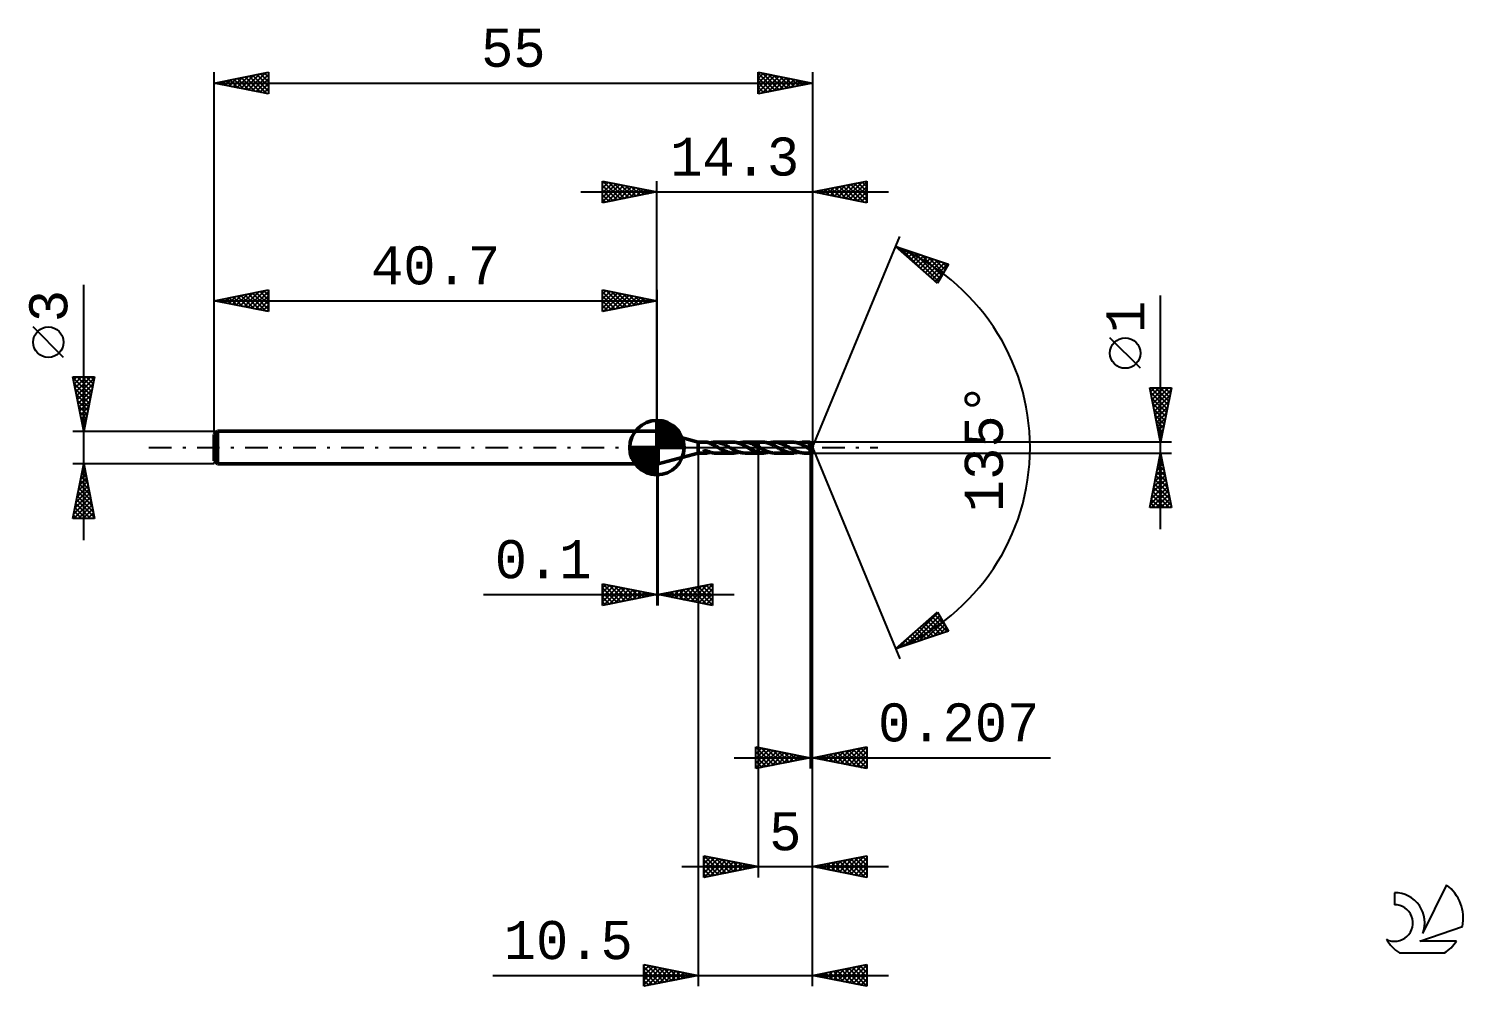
# Model space of a CAD drawing. Header units: millimetres. Extents: x -58 to 74, y -50 to 38.
import ezdxf
from ezdxf.enums import TextEntityAlignment as Align

# ---------------------------------------------------------------- set-up
doc = ezdxf.new("R2010")
doc.units = ezdxf.units.MM
doc.header["$LTSCALE"] = 5.2
doc.linetypes.add('LONGDASH_DASH', pattern=[0.85, 0.4, -0.2, 0.05, -0.2])
for name, color, linetype in [('1', 4, 'CONTINUOUS'), ('2', 7, 'CONTINUOUS'), ('4', 2, 'LONGDASH_DASH'), ('CUT', 1, 'CONTINUOUS'), ('NOCUT', 7, 'CONTINUOUS'), ('SK1', 4, 'CONTINUOUS'), ('SK2', 7, 'CONTINUOUS'), ('SK4', 2, 'LONGDASH_DASH'), ('SK6', 5, 'CONTINUOUS')]:
    doc.layers.add(name, color=color, linetype=linetype)
doc.styles.get("Standard").update_dxf_attribs({"font": 'Monospac821 BT'})

msp = doc.modelspace()

# ---------------------------------------------------------------- linework, layer by layer
at = {"layer": '1', "color": 4, "linetype": 'CONTINUOUS', "lineweight": 50}
for p, q in [((0, 1.5), (0.1, 1.5)), ((0, -1.5), (0, 1.5)), ((3.8, 0.5), (0.1, 1.5)), ((0.1, -1.5), (0.1, 1.5)), ((3.8, 0.5), (4.53, 0.5)), ((3.8, -0.5), (3.8, 0.5)), ((4.56, 0.5), (4.54, 0.5)), ((4.58, 0.5), (4.56, 0.5)), ((4.6, 0.5), (4.58, 0.5)), ((4.62, 0.49), (4.6, 0.5)), ((4.64, 0.49), (4.62, 0.49)), ((4.66, 0.49), (4.64, 0.49)), ((4.68, 0.48), (4.66, 0.49)), ((4.7, 0.48), (4.68, 0.48)), ((4.72, 0.47), (4.7, 0.48)), ((4.74, 0.46), (4.72, 0.47)), ((4.75, 0.46), (4.74, 0.46)), ((4.77, 0.45), (4.75, 0.46)), ((4.79, 0.44), (4.77, 0.45)), ((4.81, 0.43), (4.79, 0.44)), ((4.83, 0.42), (4.81, 0.43)), ((4.83, 0.42), (4.92, 0.44)), ((4.83, 0.41), (4.83, 0.42)), ((4.83, 0.41), (4.83, 0.42)), ((4.9, 0.38), (4.83, 0.41)), ((4.83, 0.41), (4.83, 0.41)), ((4.83, 0.41), (4.83, 0.41)), ((4.83, 0.41), (4.83, 0.41)), ((4.83, 0.41), (4.83, 0.41)), ((4.83, 0.41), (4.83, 0.41)), ((4.98, 0.35), (4.9, 0.38)), ((4.92, 0.44), (5, 0.46)), ((5.05, 0.32), (4.98, 0.35)), ((5, 0.46), (5.09, 0.48)), ((5.13, 0.28), (5.05, 0.32)), ((5.09, 0.48), (5.17, 0.49)), ((5.2, 0.25), (5.13, 0.28)), ((5.17, 0.49), (5.26, 0.5)), ((5.28, 0.21), (5.2, 0.25)), ((5.26, 0.5), (5.34, 0.5)), ((5.36, 0.17), (5.28, 0.21)), ((5.44, 0.5), (5.34, 0.5)), ((5.34, 0.5), (7.02, 0.5)), ((5.43, 0.13), (5.36, 0.17)), ((5.51, 0.09), (5.43, 0.13)), ((5.55, 0.49), (5.44, 0.5)), ((5.58, 0.04), (5.51, 0.09)), ((5.65, 0.47), (5.55, 0.49)), ((5.66, 0), (5.58, 0.04)), ((5.75, 0.45), (5.65, 0.47)), ((5.66, 0), (5.66, 0)), ((5.85, 0.42), (5.75, 0.45)), ((5.95, 0.38), (5.85, 0.42)), ((6.05, 0.34), (5.95, 0.38)), ((6.16, 0.3), (6.05, 0.34)), ((6.26, 0.25), (6.16, 0.3)), ((6.36, 0.2), (6.26, 0.25)), ((6.46, 0.14), (6.36, 0.2)), ((6.56, 0.08), (6.46, 0.14)), ((6.66, 0.03), (6.56, 0.08)), ((6.67, 0.02), (6.66, 0.03)), ((6.68, 0.02), (6.67, 0.02)), ((6.68, 0.01), (6.68, 0.02)), ((6.69, 0.01), (6.68, 0.01)), ((6.7, 0), (6.69, 0.01)), ((6.71, 0), (6.7, 0)), ((6.86, -0.09), (6.71, 0)), ((6.71, 0), (6.71, 0)), ((7.11, 0.5), (7.02, 0.5)), ((7.19, 0.49), (7.11, 0.5)), ((7.28, 0.48), (7.19, 0.49)), ((7.36, 0.46), (7.28, 0.48)), ((7.45, 0.44), (7.36, 0.46)), ((7.54, 0.42), (7.45, 0.44)), ((7.62, 0.39), (7.54, 0.42)), ((7.55, 0.41), (7.63, 0.44)), ((7.71, 0.35), (7.62, 0.39)), ((7.63, 0.44), (7.72, 0.46)), ((7.79, 0.32), (7.71, 0.35)), ((7.72, 0.46), (7.8, 0.48)), ((7.88, 0.28), (7.79, 0.32)), ((7.8, 0.48), (7.89, 0.49)), ((7.96, 0.24), (7.88, 0.28)), ((7.89, 0.49), (7.97, 0.5)), ((8.05, 0.19), (7.96, 0.24)), ((7.97, 0.5), (8.06, 0.5)), ((8.13, 0.15), (8.05, 0.19)), ((8.21, 0.49), (8.06, 0.5)), ((8.07, 0.5), (9.3, 0.5)), ((8.22, 0.1), (8.13, 0.15)), ((8.37, 0.47), (8.21, 0.49)), ((8.3, 0.05), (8.22, 0.1)), ((8.39, 0), (8.3, 0.05)), ((8.52, 0.44), (8.37, 0.47)), ((8.4, 0), (8.39, 0)), ((8.68, 0.38), (8.52, 0.44)), ((8.83, 0.32), (8.68, 0.38)), ((8.99, 0.25), (8.83, 0.32)), ((9.14, 0.17), (8.99, 0.25)), ((9.3, 0.08), (9.14, 0.17)), ((9.3, 0.5), (9.76, 0.5)), ((9.3, -0.5), (9.3, 0.5)), ((9.32, 0.07), (9.3, 0.08)), ((9.33, 0.06), (9.32, 0.07)), ((9.35, 0.06), (9.33, 0.06)), ((9.36, 0.05), (9.35, 0.06)), ((9.38, 0.04), (9.36, 0.05)), ((9.39, 0.03), (9.38, 0.04)), ((9.47, -0.02), (9.39, 0.03)), ((9.84, 0.5), (9.76, 0.5)), ((9.92, 0.49), (9.84, 0.5)), ((10, 0.48), (9.92, 0.49)), ((10.09, 0.46), (10, 0.48)), ((10.17, 0.44), (10.09, 0.46)), ((10.25, 0.42), (10.17, 0.44)), ((10.34, 0.39), (10.25, 0.42)), ((10.28, 0.41), (10.37, 0.44)), ((10.42, 0.36), (10.34, 0.39)), ((10.37, 0.44), (10.46, 0.46)), ((10.5, 0.33), (10.42, 0.36)), ((10.46, 0.46), (10.54, 0.48)), ((10.59, 0.29), (10.5, 0.33)), ((10.54, 0.48), (10.63, 0.49)), ((10.67, 0.25), (10.59, 0.29)), ((10.63, 0.49), (10.72, 0.5)), ((10.75, 0.21), (10.67, 0.25)), ((10.72, 0.5), (10.81, 0.5)), ((10.84, 0.16), (10.75, 0.21)), ((10.89, 0.5), (10.81, 0.5)), ((10.81, 0.5), (12.49, 0.5)), ((10.92, 0.11), (10.84, 0.16)), ((10.97, 0.49), (10.89, 0.5)), ((11, 0.07), (10.92, 0.11)), ((11.06, 0.48), (10.97, 0.49)), ((11.09, 0.02), (11, 0.07)), ((11.14, 0.46), (11.06, 0.48)), ((11.17, -0.03), (11.09, 0.02)), ((11.22, 0.45), (11.14, 0.46)), ((11.3, 0.42), (11.22, 0.45)), ((11.38, 0.39), (11.3, 0.42)), ((11.47, 0.36), (11.38, 0.39)), ((11.55, 0.33), (11.47, 0.36)), ((11.63, 0.29), (11.55, 0.33)), ((11.71, 0.25), (11.63, 0.29)), ((11.8, 0.21), (11.71, 0.25)), ((11.88, 0.17), (11.8, 0.21)), ((11.96, 0.12), (11.88, 0.17)), ((12.04, 0.08), (11.96, 0.12)), ((12.12, 0.03), (12.04, 0.08)), ((12.21, -0.02), (12.12, 0.03)), ((12.58, 0.5), (12.49, 0.5)), ((12.66, 0.49), (12.58, 0.5)), ((12.75, 0.48), (12.66, 0.49)), ((12.84, 0.46), (12.75, 0.48)), ((12.93, 0.44), (12.84, 0.46)), ((13.02, 0.41), (12.93, 0.44)), ((13.01, 0.41), (13.1, 0.44)), ((13.11, 0.38), (13.02, 0.41)), ((13.1, 0.44), (13.19, 0.46)), ((13.19, 0.34), (13.11, 0.38)), ((13.19, 0.46), (13.28, 0.48)), ((13.28, 0.31), (13.19, 0.34)), ((13.28, 0.48), (13.36, 0.49)), ((13.37, 0.26), (13.28, 0.31)), ((13.36, 0.49), (13.45, 0.5)), ((13.46, 0.22), (13.37, 0.26)), ((13.45, 0.5), (13.54, 0.5)), ((13.55, 0.17), (13.46, 0.22)), ((13.62, 0.5), (13.54, 0.5)), ((13.54, 0.5), (14.09, 0.5)), ((13.64, 0.12), (13.55, 0.17)), ((13.7, 0.49), (13.62, 0.5)), ((13.73, 0.07), (13.64, 0.12)), ((13.78, 0.48), (13.7, 0.49)), ((13.82, 0.02), (13.73, 0.07)), ((13.86, 0.47), (13.78, 0.48)), ((13.9, -0.03), (13.82, 0.02)), ((13.94, 0.45), (13.86, 0.47)), ((13.94, 0.17), (13.9, 0.22)), ((14.27, -0.02), (13.9, 0.22)), ((13.9, 0.22), (13.91, 0.22)), ((13.91, 0.22), (13.93, 0.22)), ((13.93, 0.22), (13.94, 0.22)), ((14.01, 0.43), (13.94, 0.45)), ((13.94, 0.22), (13.95, 0.22)), ((13.98, 0.12), (13.94, 0.17)), ((13.95, 0.22), (13.96, 0.23)), ((13.96, 0.23), (13.97, 0.23)), ((13.97, 0.23), (13.98, 0.23)), ((13.98, 0.23), (14, 0.24)), ((14.02, 0.08), (13.98, 0.12)), ((14, 0.24), (14.01, 0.24)), ((14.09, 0.4), (14.01, 0.43)), ((14.01, 0.24), (14.02, 0.24)), ((14.02, 0.24), (14.03, 0.25)), ((14.06, 0.03), (14.02, 0.08)), ((14.03, 0.25), (14.04, 0.25)), ((14.04, 0.25), (14.05, 0.26)), ((14.05, 0.26), (14.06, 0.26)), ((14.06, 0.26), (14.07, 0.27)), ((14.1, -0.02), (14.06, 0.03)), ((14.07, 0.27), (14.08, 0.28)), ((14.08, 0.28), (14.09, 0.29)), ((14.08, 0.28), (14.08, 0.28)), ((14.09, 0.49), (14.09, 0.5)), ((14.09, 0.5), (14.09, 0.5)), ((14.09, 0.5), (14.09, 0.5)), ((14.3, 0), (14.09, 0.5)), ((14.09, 0.5), (14.09, 0.5)), ((14.09, 0.5), (14.09, 0.5)), ((14.09, 0.5), (14.09, 0.5)), ((14.09, 0.5), (14.09, 0.5)), ((14.09, 0.5), (14.09, 0.5)), ((14.09, 0.5), (14.09, 0.5)), ((14.09, 0.48), (14.09, 0.49)), ((14.09, 0.49), (14.09, 0.49)), ((14.09, 0.47), (14.09, 0.48)), ((14.09, 0.46), (14.09, 0.47)), ((14.09, 0.47), (14.09, 0.47)), ((14.09, 0.45), (14.09, 0.46)), ((14.3, 0), (14.09, 0.45)), ((14.09, 0.4), (14.09, 0.45)), ((14.1, 0.4), (14.09, 0.4)), ((14.09, 0.4), (14.09, 0.4)), ((14.09, 0.3), (14.1, 0.31)), ((14.09, 0.29), (14.09, 0.3)), ((14.09, -0.5), (14.3, 0)), ((14.1, 0.39), (14.1, 0.4)), ((14.1, 0.38), (14.1, 0.39)), ((14.1, 0.39), (14.1, 0.39)), ((14.1, 0.39), (14.1, 0.39)), ((14.1, 0.37), (14.1, 0.38)), ((14.1, 0.38), (14.1, 0.38)), ((14.18, 0.22), (14.1, 0.38)), ((14.11, 0.36), (14.1, 0.37)), ((14.1, 0.32), (14.11, 0.33)), ((14.1, 0.31), (14.1, 0.32)), ((14.11, 0.35), (14.11, 0.36)), ((14.11, 0.34), (14.11, 0.35)), ((14.11, 0.33), (14.11, 0.34)), ((14.21, 0.14), (14.18, 0.22)), ((14.23, 0.1), (14.21, 0.14)), ((14.25, 0.07), (14.23, 0.1)), ((14.25, 0.04), (14.25, 0.07)), ((14.26, 0.03), (14.25, 0.04)), ((14.27, 0.01), (14.26, 0.03)), ((14.27, 0.01), (14.26, 0.01)), ((14.3, 0), (14.26, 0.01)), ((14.27, 0.01), (14.26, 0.01)), ((14.27, 0), (14.27, 0.01)), ((14.3, 0), (14.27, 0.01)), ((14.27, 0), (14.27, 0)), ((0.1, -1.5), (3.8, -0.5)), ((3.8, -0.5), (4.53, -0.5)), ((4.27, -0.37), (4.28, -0.36)), ((4.27, -0.39), (4.27, -0.37)), ((4.27, -0.4), (4.27, -0.39)), ((4.28, -0.41), (4.27, -0.4)), ((4.28, -0.35), (4.3, -0.33)), ((4.28, -0.36), (4.28, -0.35)), ((4.29, -0.42), (4.28, -0.41)), ((4.3, -0.43), (4.29, -0.42)), ((4.3, -0.33), (4.31, -0.32)), ((4.31, -0.44), (4.3, -0.43)), ((4.31, -0.32), (4.33, -0.32)), ((4.32, -0.45), (4.31, -0.44)), ((4.33, -0.46), (4.32, -0.45)), ((4.33, -0.32), (4.35, -0.31)), ((4.35, -0.47), (4.33, -0.46)), ((4.35, -0.31), (4.37, -0.3)), ((4.36, -0.47), (4.35, -0.47)), ((4.38, -0.48), (4.36, -0.47)), ((4.37, -0.3), (4.39, -0.3)), ((4.4, -0.48), (4.38, -0.48)), ((4.39, -0.3), (4.41, -0.29)), ((4.42, -0.49), (4.4, -0.48)), ((4.41, -0.29), (4.44, -0.29)), ((4.44, -0.49), (4.42, -0.49)), ((4.44, -0.29), (4.47, -0.29)), ((4.46, -0.49), (4.44, -0.49)), ((4.48, -0.5), (4.46, -0.49)), ((4.49, -0.29), (4.47, -0.29)), ((4.5, -0.5), (4.48, -0.5)), ((4.52, -0.29), (4.49, -0.29)), ((4.52, -0.5), (4.5, -0.5)), ((4.55, -0.3), (4.52, -0.29)), ((4.54, -0.5), (4.52, -0.5)), ((4.54, -0.5), (4.56, -0.5)), ((4.57, -0.3), (4.55, -0.3)), ((4.56, -0.5), (4.58, -0.5)), ((4.6, -0.31), (4.57, -0.3)), ((4.58, -0.5), (4.6, -0.5)), ((4.63, -0.32), (4.6, -0.31)), ((4.6, -0.5), (4.62, -0.49)), ((4.62, -0.49), (4.64, -0.49)), ((4.65, -0.32), (4.63, -0.32)), ((4.64, -0.49), (4.66, -0.49)), ((4.68, -0.33), (4.65, -0.32)), ((4.66, -0.49), (4.68, -0.48)), ((4.7, -0.34), (4.68, -0.33)), ((4.68, -0.48), (4.7, -0.48)), ((4.73, -0.35), (4.7, -0.34)), ((4.7, -0.48), (4.72, -0.47)), ((4.72, -0.47), (4.74, -0.46)), ((4.75, -0.36), (4.73, -0.35)), ((4.74, -0.46), (4.75, -0.46)), ((4.78, -0.37), (4.75, -0.36)), ((4.75, -0.46), (4.77, -0.45)), ((4.77, -0.45), (4.79, -0.44)), ((4.81, -0.39), (4.78, -0.37)), ((4.79, -0.44), (4.81, -0.43)), ((4.83, -0.4), (4.81, -0.39)), ((4.81, -0.43), (4.83, -0.42)), ((4.83, -0.41), (4.83, -0.4)), ((4.83, -0.4), (4.83, -0.4)), ((4.83, -0.42), (4.83, -0.4)), ((4.83, -0.41), (4.83, -0.41)), ((4.83, -0.41), (4.83, -0.41)), ((4.83, -0.41), (4.83, -0.41)), ((4.83, -0.41), (4.83, -0.41)), ((4.83, -0.41), (4.83, -0.41)), ((4.83, -0.41), (4.83, -0.41)), ((4.83, -0.42), (4.83, -0.41)), ((4.83, -0.41), (4.83, -0.41)), ((4.83, -0.41), (4.83, -0.41)), ((4.92, -0.44), (4.83, -0.42)), ((4.83, -0.42), (4.83, -0.42)), ((5, -0.46), (4.92, -0.44)), ((5.09, -0.48), (5, -0.46)), ((5.17, -0.49), (5.09, -0.48)), ((5.26, -0.5), (5.17, -0.49)), ((5.34, -0.5), (5.26, -0.5)), ((5.34, -0.5), (7.02, -0.5)), ((5.67, -0.01), (5.66, 0)), ((5.68, -0.01), (5.67, -0.01)), ((5.69, -0.02), (5.68, -0.01)), ((5.7, -0.02), (5.69, -0.02)), ((5.7, -0.03), (5.7, -0.02)), ((5.79, -0.07), (5.7, -0.03)), ((5.87, -0.12), (5.79, -0.07)), ((5.95, -0.17), (5.87, -0.12)), ((6.03, -0.21), (5.95, -0.17)), ((6.12, -0.25), (6.03, -0.21)), ((6.2, -0.29), (6.12, -0.25)), ((6.28, -0.33), (6.2, -0.29)), ((6.36, -0.36), (6.28, -0.33)), ((6.45, -0.39), (6.36, -0.36)), ((6.53, -0.42), (6.45, -0.39)), ((6.61, -0.44), (6.53, -0.42)), ((6.69, -0.46), (6.61, -0.44)), ((6.78, -0.48), (6.69, -0.46)), ((6.86, -0.49), (6.78, -0.48)), ((7.01, -0.17), (6.86, -0.09)), ((6.94, -0.5), (6.86, -0.49)), ((7.02, -0.5), (6.94, -0.5)), ((7.16, -0.25), (7.01, -0.17)), ((7.02, -0.5), (7.11, -0.5)), ((7.11, -0.5), (7.2, -0.49)), ((7.31, -0.32), (7.16, -0.25)), ((7.2, -0.49), (7.29, -0.48)), ((7.29, -0.48), (7.37, -0.46)), ((7.46, -0.38), (7.31, -0.32)), ((7.37, -0.46), (7.46, -0.44)), ((7.61, -0.43), (7.46, -0.38)), ((7.46, -0.44), (7.55, -0.41)), ((7.76, -0.47), (7.61, -0.43)), ((7.91, -0.49), (7.76, -0.47)), ((8.06, -0.5), (7.91, -0.49)), ((8.07, -0.5), (9.3, -0.5)), ((8.41, -0.01), (8.4, 0)), ((8.42, -0.02), (8.41, -0.01)), ((8.41, -0.01), (8.41, -0.01)), ((8.43, -0.02), (8.42, -0.02)), ((8.44, -0.03), (8.43, -0.02)), ((8.52, -0.08), (8.44, -0.03)), ((8.61, -0.13), (8.52, -0.08)), ((8.7, -0.17), (8.61, -0.13)), ((8.78, -0.22), (8.7, -0.17)), ((8.87, -0.26), (8.78, -0.22)), ((8.96, -0.3), (8.87, -0.26)), ((9.04, -0.34), (8.96, -0.3)), ((9.13, -0.37), (9.04, -0.34)), ((9.21, -0.41), (9.13, -0.37)), ((9.3, -0.43), (9.21, -0.41)), ((9.37, -0.45), (9.3, -0.43)), ((9.3, -0.5), (9.76, -0.5)), ((9.43, -0.47), (9.37, -0.45)), ((9.5, -0.48), (9.43, -0.47)), ((9.56, -0.07), (9.47, -0.02)), ((9.56, -0.49), (9.5, -0.48)), ((9.64, -0.11), (9.56, -0.07)), ((9.62, -0.49), (9.56, -0.49)), ((9.69, -0.5), (9.62, -0.49)), ((9.72, -0.16), (9.64, -0.11)), ((9.76, -0.5), (9.69, -0.5)), ((9.81, -0.2), (9.72, -0.16)), ((9.76, -0.5), (9.84, -0.5)), ((9.89, -0.25), (9.81, -0.2)), ((9.84, -0.5), (9.93, -0.49)), ((9.97, -0.29), (9.89, -0.25)), ((9.93, -0.49), (10.02, -0.48)), ((10.06, -0.32), (9.97, -0.29)), ((10.02, -0.48), (10.11, -0.46)), ((10.14, -0.36), (10.06, -0.32)), ((10.11, -0.46), (10.19, -0.44)), ((10.22, -0.39), (10.14, -0.36)), ((10.19, -0.44), (10.28, -0.41)), ((10.31, -0.42), (10.22, -0.39)), ((10.39, -0.44), (10.31, -0.42)), ((10.47, -0.46), (10.39, -0.44)), ((10.56, -0.48), (10.47, -0.46)), ((10.64, -0.49), (10.56, -0.48)), ((10.72, -0.5), (10.64, -0.49)), ((10.81, -0.5), (10.72, -0.5)), ((10.81, -0.5), (12.49, -0.5)), ((11.25, -0.08), (11.17, -0.03)), ((11.34, -0.12), (11.25, -0.08)), ((11.42, -0.17), (11.34, -0.12)), ((11.5, -0.21), (11.42, -0.17)), ((11.58, -0.25), (11.5, -0.21)), ((11.66, -0.29), (11.58, -0.25)), ((11.75, -0.33), (11.66, -0.29)), ((11.83, -0.36), (11.75, -0.33)), ((11.91, -0.39), (11.83, -0.36)), ((11.99, -0.42), (11.91, -0.39)), ((12.07, -0.44), (11.99, -0.42)), ((12.16, -0.46), (12.07, -0.44)), ((12.24, -0.48), (12.16, -0.46)), ((12.29, -0.07), (12.21, -0.02)), ((12.32, -0.49), (12.24, -0.48)), ((12.37, -0.11), (12.29, -0.07)), ((12.4, -0.5), (12.32, -0.49)), ((12.45, -0.16), (12.37, -0.11)), ((12.49, -0.5), (12.4, -0.5)), ((12.54, -0.2), (12.45, -0.16)), ((12.49, -0.5), (12.57, -0.5)), ((12.62, -0.25), (12.54, -0.2)), ((12.57, -0.5), (12.66, -0.49)), ((12.71, -0.29), (12.62, -0.25)), ((12.66, -0.49), (12.75, -0.48)), ((12.79, -0.32), (12.71, -0.29)), ((12.75, -0.48), (12.84, -0.46)), ((12.87, -0.36), (12.79, -0.32)), ((12.84, -0.46), (12.93, -0.44)), ((12.96, -0.39), (12.87, -0.36)), ((12.93, -0.44), (13.01, -0.41)), ((13.04, -0.42), (12.96, -0.39)), ((13.12, -0.44), (13.04, -0.42)), ((13.21, -0.46), (13.12, -0.44)), ((13.29, -0.48), (13.21, -0.46)), ((13.37, -0.49), (13.29, -0.48)), ((13.46, -0.5), (13.37, -0.49)), ((13.54, -0.5), (13.46, -0.5)), ((13.54, -0.5), (14.09, -0.5)), ((13.93, -0.05), (13.9, -0.03)), ((13.96, -0.06), (13.93, -0.05)), ((13.99, -0.08), (13.96, -0.06)), ((14.02, -0.1), (13.99, -0.08)), ((14.05, -0.11), (14.02, -0.1)), ((14.08, -0.13), (14.05, -0.11)), ((14.09, -0.13), (14.08, -0.13)), ((14.08, -0.16), (14.08, -0.13)), ((14.08, -0.19), (14.08, -0.16)), ((14.08, -0.23), (14.08, -0.19)), ((14.08, -0.25), (14.08, -0.23)), ((14.08, -0.28), (14.08, -0.25)), ((14.08, -0.31), (14.08, -0.28)), ((14.08, -0.34), (14.08, -0.31)), ((14.08, -0.36), (14.08, -0.34)), ((14.08, -0.39), (14.08, -0.36)), ((14.08, -0.41), (14.08, -0.39)), ((14.08, -0.43), (14.08, -0.41)), ((14.08, -0.44), (14.08, -0.43)), ((14.09, -0.46), (14.08, -0.44)), ((14.09, -0.13), (14.09, -0.13)), ((14.09, -0.13), (14.1, -0.13)), ((14.09, -0.47), (14.09, -0.46)), ((14.09, -0.48), (14.09, -0.47)), ((14.09, -0.49), (14.09, -0.48)), ((14.09, -0.49), (14.09, -0.49)), ((14.09, -0.5), (14.09, -0.49)), ((14.09, -0.5), (14.09, -0.5)), ((14.09, -0.5), (14.09, -0.5)), ((14.09, -0.5), (14.09, -0.5)), ((14.09, -0.5), (14.09, -0.5)), ((14.09, -0.5), (14.09, -0.5)), ((14.09, -0.5), (14.09, -0.5)), ((14.09, -0.5), (14.09, -0.5)), ((14.13, -0.05), (14.1, -0.02)), ((14.1, -0.13), (14.11, -0.13)), ((14.11, -0.13), (14.11, -0.12)), ((14.11, -0.12), (14.12, -0.12)), ((14.12, -0.12), (14.13, -0.11)), ((14.15, -0.09), (14.13, -0.05)), ((14.13, -0.11), (14.14, -0.1)), ((14.13, -0.11), (14.13, -0.11)), ((14.14, -0.1), (14.15, -0.09)), ((14.14, -0.1), (14.14, -0.1)), ((14.15, -0.09), (14.27, -0.02)), ((14.27, -0.01), (14.27, 0)), ((14.27, -0.02), (14.27, -0.01)), ((14.27, -0.01), (14.27, -0.01)), ((14.27, -0.01), (14.27, -0.01)), ((0, -1.5), (0.1, -1.5))]:
    msp.add_line(p, q, dxfattribs=at)
at = {"layer": '2', "color": 7, "linetype": 'CONTINUOUS', "lineweight": 25}
for p, q in [((-5, 22.5), (-5, 24.5)), ((-5, 24.5), (0, 23.5)), ((-5, 24.27), (-4.81, 24.46)), ((-5, 23.85), (-4.46, 24.39)), ((-5, 23.43), (-4.1, 24.32)), ((-5, 23), (-3.75, 24.25)), ((-5, 22.58), (-3.4, 24.18)), ((-5, 24.09), (-3.67, 22.77)), ((-4.98, 24.5), (-3.32, 22.84)), ((-4.57, 22.59), (-3.04, 24.11)), ((-4.45, 24.39), (-2.97, 22.91)), ((-4.04, 22.69), (-2.69, 24.04)), ((-3.92, 24.28), (-2.61, 22.98)), ((-3.51, 22.8), (-2.34, 23.97)), ((-3.39, 24.18), (-2.26, 23.05)), ((-2.98, 22.9), (-1.98, 23.9)), ((-2.86, 24.07), (-1.91, 23.12)), ((-2.44, 23.01), (-1.63, 23.83)), ((-2.33, 23.97), (-1.55, 23.19)), ((-1.91, 23.12), (-1.28, 23.76)), ((-1.8, 23.86), (-1.2, 23.26)), ((-1.27, 23.75), (-0.85, 23.33)), ((0, 1.5), (0, 24.5)), ((14.3, 24.5), (14.3, 0)), ((14.3, 23.5), (19.3, 24.5)), ((15.25, 23.31), (15.72, 23.78)), ((15.6, 23.24), (16.25, 23.89)), ((15.68, 23.78), (16.37, 23.09)), ((15.96, 23.17), (16.78, 24)), ((16.03, 23.85), (16.9, 22.98)), ((16.31, 23.1), (17.31, 24.1)), ((16.39, 23.92), (17.43, 22.87)), ((16.66, 23.03), (17.85, 24.21)), ((16.74, 23.99), (17.96, 22.77)), ((17.02, 22.96), (18.38, 24.32)), ((17.09, 24.06), (18.49, 22.66)), ((17.37, 22.89), (18.91, 24.42)), ((17.45, 24.13), (19.02, 22.56)), ((17.72, 22.82), (19.3, 24.39)), ((17.8, 24.2), (19.3, 22.7)), ((18.08, 22.74), (19.3, 23.97)), ((18.16, 24.27), (19.3, 23.13)), ((18.51, 24.34), (19.3, 23.55)), ((18.86, 24.41), (19.3, 23.97)), ((19.22, 24.48), (19.3, 24.4)), ((19.3, 24.5), (19.3, 22.5)), ((-7, 23.5), (21.3, 23.5)), ((-5, 23.67), (-4.03, 22.69)), ((0, 23.5), (-5, 22.5)), ((-5, 23.24), (-4.38, 22.62)), ((-5, 22.82), (-4.73, 22.55)), ((-1.38, 23.22), (-0.92, 23.68)), ((-0.85, 23.33), (-0.57, 23.61)), ((-0.74, 23.65), (-0.49, 23.4)), ((-0.32, 23.44), (-0.22, 23.54)), ((-0.21, 23.54), (-0.14, 23.47)), ((19.3, 22.5), (14.3, 23.5)), ((14.54, 23.45), (14.66, 23.57)), ((14.62, 23.56), (14.78, 23.4)), ((14.9, 23.38), (15.19, 23.68)), ((14.97, 23.63), (15.31, 23.3)), ((15.33, 23.71), (15.84, 23.19)), ((18.43, 22.67), (19.3, 23.54)), ((18.78, 22.6), (19.3, 23.12)), ((19.14, 22.53), (19.3, 22.69)), ((14.3, 0), (22.34, 19.4)), ((21.95, 18.48), (26.79, 16.87)), ((25.8, 15.13), (21.95, 18.48)), ((21.97, 18.47), (21.97, 18.47)), ((22.19, 18.27), (22.29, 18.37)), ((22.4, 18.33), (24.23, 16.5)), ((22.42, 18.07), (22.61, 18.26)), ((22.65, 17.88), (22.93, 18.15)), ((22.87, 17.68), (23.24, 18.05)), ((23.04, 18.12), (25.88, 15.27)), ((23.1, 17.48), (23.56, 17.94)), ((23.33, 17.28), (23.88, 17.84)), ((23.55, 17.09), (24.2, 17.73)), ((23.67, 17.91), (26.04, 15.54)), ((23.78, 16.89), (24.52, 17.63)), ((24.01, 16.69), (24.84, 17.52)), ((24.24, 16.49), (25.16, 17.41)), ((24.31, 17.7), (26.19, 15.81)), ((24.46, 16.3), (25.47, 17.31)), ((24.69, 16.1), (25.79, 17.2)), ((24.94, 17.49), (26.34, 16.08)), ((25.58, 17.27), (26.5, 16.35)), ((24.92, 15.9), (26.11, 17.1)), ((25.14, 15.71), (26.43, 16.99)), ((25.37, 15.51), (26.75, 16.89)), ((25.6, 15.31), (26.31, 16.02)), ((26.79, 16.87), (25.8, 15.13)), ((26.21, 17.06), (26.65, 16.62)), ((46.3, -7.5), (46.3, 13.97)), ((44.45, 7.29), (41.65, 10.09)), ((46.3, 0.5), (45.3, 5.5)), ((45.3, 5.5), (47.3, 5.5)), ((45.3, 5.48), (45.32, 5.5)), ((45.37, 5.13), (45.75, 5.5)), ((45.41, 5.5), (46.99, 3.93)), ((45.45, 4.77), (46.17, 5.5)), ((45.52, 4.42), (46.6, 5.5)), ((45.59, 4.07), (47.02, 5.5)), ((45.66, 3.71), (47.26, 5.32)), ((45.84, 5.5), (47.06, 4.28)), ((46.26, 5.5), (47.13, 4.63)), ((47.3, 5.5), (46.3, 0.5)), ((46.68, 5.5), (47.2, 4.99)), ((47.11, 5.5), (47.27, 5.34)), ((45.38, 5.11), (46.91, 3.57)), ((45.48, 4.58), (46.84, 3.22)), ((45.59, 4.05), (46.77, 2.87)), ((45.73, 3.36), (47.16, 4.79)), ((45.8, 3.01), (47.05, 4.26)), ((45.7, 3.52), (46.7, 2.51)), ((45.8, 2.99), (46.63, 2.16)), ((45.87, 2.65), (46.95, 3.73)), ((45.94, 2.3), (46.84, 3.2)), ((46.01, 1.95), (46.73, 2.67)), ((45.91, 2.46), (46.56, 1.81)), ((46.01, 1.93), (46.49, 1.45)), ((46.08, 1.59), (46.63, 2.14)), ((46.12, 1.4), (46.42, 1.1)), ((46.15, 1.24), (46.52, 1.61)), ((47.3, 0.5), (14.09, 0.5)), ((14.3, -39.5), (14.3, 0)), ((14.3, -29.5), (14.3, 0)), ((14.3, -49.5), (14.3, 0)), ((14.3, 0), (22.34, -19.4)), ((46.22, 0.88), (46.42, 1.08)), ((46.23, 0.87), (46.35, 0.74)), ((46.29, 0.53), (46.31, 0.55)), ((3.8, -0.5), (3.8, -49.5)), ((9.3, -0.5), (9.3, -39.5)), ((14.09, -0.5), (47.3, -0.5)), ((14.09, -0.5), (14.09, -29.5)), ((45.3, -5.5), (46.3, -0.5)), ((46.1, -1.48), (46.43, -1.15)), ((46.16, -1.19), (46.51, -1.54)), ((46.21, -0.95), (46.36, -0.8)), ((46.23, -0.84), (46.4, -1)), ((46.3, -0.5), (47.3, -5.5)), ((0, -1.5), (0, -14.5)), ((0.1, -14.5), (0.1, -1.5)), ((45.68, -3.6), (46.71, -2.56)), ((45.79, -3.07), (46.64, -2.21)), ((45.88, -2.6), (46.93, -3.66)), ((45.89, -2.54), (46.57, -1.86)), ((45.95, -2.25), (46.83, -3.13)), ((46, -2.01), (46.5, -1.5)), ((46.02, -1.9), (46.72, -2.6)), ((46.09, -1.54), (46.61, -2.07)), ((45.36, -5.19), (46.93, -3.63)), ((45.47, -4.66), (46.85, -3.27)), ((45.57, -4.13), (46.78, -2.92)), ((45.67, -3.66), (47.25, -5.25)), ((45.74, -3.31), (47.14, -4.72)), ((45.81, -2.96), (47.04, -4.19)), ((45.38, -5.08), (45.81, -5.5)), ((45.45, -4.73), (46.23, -5.5)), ((45.47, -5.5), (47, -3.98)), ((45.53, -4.37), (46.65, -5.5)), ((45.6, -4.02), (47.08, -5.5)), ((45.9, -5.5), (47.07, -4.33)), ((46.32, -5.5), (47.14, -4.69)), ((46.75, -5.5), (47.21, -5.04)), ((47.3, -5.5), (45.3, -5.5)), ((45.31, -5.43), (45.38, -5.5)), ((47.17, -5.5), (47.28, -5.39)), ((-5, -14.5), (-5, -12.5)), ((-5, -12.5), (0, -13.5)), ((-5, -12.89), (-4.67, -12.57)), ((-5, -13.32), (-4.32, -12.64)), ((-5, -13.74), (-3.97, -12.71)), ((-5, -14.16), (-3.61, -12.78)), ((-5, -12.89), (-3.66, -14.23)), ((-4.96, -12.51), (-3.31, -14.16)), ((-4.89, -14.48), (-3.26, -12.85)), ((-4.43, -12.61), (-2.95, -14.09)), ((-4.36, -14.37), (-2.91, -12.92)), ((-3.9, -12.72), (-2.6, -14.02)), ((-3.83, -14.27), (-2.55, -12.99)), ((-3.37, -12.83), (-2.25, -13.95)), ((-3.3, -14.16), (-2.2, -13.06)), ((-2.84, -12.93), (-1.89, -13.88)), ((-2.77, -14.05), (-1.85, -13.13)), ((-2.31, -13.04), (-1.54, -13.81)), ((-1.78, -13.14), (-1.18, -13.74)), ((0.1, -13.5), (5.1, -12.5)), ((1.37, -13.75), (2, -13.12)), ((1.68, -13.18), (2.46, -13.97)), ((1.72, -13.82), (2.53, -13.01)), ((2.03, -13.11), (2.99, -14.08)), ((2.08, -13.9), (3.06, -12.91)), ((2.38, -13.04), (3.52, -14.18)), ((2.43, -13.97), (3.59, -12.8)), ((2.74, -12.97), (4.05, -14.29)), ((2.78, -14.04), (4.12, -12.7)), ((3.09, -12.9), (4.58, -14.4)), ((3.14, -14.11), (4.65, -12.59)), ((3.44, -12.83), (5.1, -14.49)), ((3.49, -14.18), (5.1, -12.57)), ((3.8, -12.76), (5.1, -14.06)), ((3.84, -14.25), (5.1, -12.99)), ((4.15, -12.69), (5.1, -13.64)), ((4.5, -12.62), (5.1, -13.22)), ((4.86, -12.55), (5.1, -12.79)), ((5.1, -12.5), (5.1, -14.5)), ((-15.93, -13.5), (7.1, -13.5)), ((-5, -13.32), (-4.01, -14.3)), ((0, -13.5), (-5, -14.5)), ((-5, -13.74), (-4.37, -14.37)), ((-5, -14.16), (-4.72, -14.44)), ((-2.24, -13.95), (-1.49, -13.2)), ((-1.71, -13.84), (-1.14, -13.27)), ((-1.25, -13.25), (-0.83, -13.67)), ((-1.18, -13.74), (-0.78, -13.34)), ((-0.72, -13.36), (-0.48, -13.6)), ((-0.65, -13.63), (-0.43, -13.41)), ((-0.19, -13.46), (-0.12, -13.52)), ((-0.12, -13.52), (-0.08, -13.48)), ((5.1, -14.5), (0.1, -13.5)), ((0.26, -13.47), (0.34, -13.55)), ((0.31, -13.54), (0.41, -13.44)), ((0.61, -13.4), (0.87, -13.65)), ((0.66, -13.61), (0.94, -13.33)), ((0.97, -13.33), (1.4, -13.76)), ((1.01, -13.68), (1.47, -13.23)), ((1.32, -13.26), (1.93, -13.87)), ((4.2, -14.32), (5.1, -13.42)), ((4.55, -14.39), (5.1, -13.84)), ((4.9, -14.46), (5.1, -14.26)), ((21.95, -18.48), (25.8, -15.13)), ((22.84, -18.18), (25.83, -15.19)), ((23.47, -17.97), (25.99, -15.46)), ((24.11, -17.76), (26.14, -15.73)), ((25.09, -15.75), (26.35, -17.02)), ((25.31, -15.56), (26.67, -16.91)), ((25.54, -15.36), (26.45, -16.27)), ((25.77, -15.16), (25.89, -15.28)), ((25.8, -15.13), (26.79, -16.87)), ((26.79, -16.87), (21.95, -18.48)), ((23.5, -17.13), (24.12, -17.76)), ((23.73, -16.94), (24.44, -17.65)), ((23.95, -16.74), (24.76, -17.55)), ((24.18, -16.54), (25.08, -17.44)), ((24.41, -16.35), (25.4, -17.33)), ((24.63, -16.15), (25.71, -17.23)), ((24.74, -17.55), (26.3, -16)), ((24.86, -15.95), (26.03, -17.12)), ((25.38, -17.34), (26.45, -16.27)), ((26.01, -17.13), (26.6, -16.54)), ((26.65, -16.92), (26.76, -16.81)), ((22.14, -18.32), (22.21, -18.39)), ((22.2, -18.4), (23.21, -17.38)), ((22.36, -18.12), (22.53, -18.29)), ((22.59, -17.92), (22.85, -18.18)), ((22.82, -17.73), (23.17, -18.07)), ((23.04, -17.53), (23.48, -17.97)), ((23.27, -17.33), (23.8, -17.86)), ((9.09, -29.5), (9.09, -27.5)), ((9.09, -27.5), (14.09, -28.5)), ((9.09, -27.53), (10.74, -29.17)), ((9.09, -27.71), (9.27, -27.54)), ((9.09, -28.13), (9.62, -27.61)), ((9.09, -28.56), (9.98, -27.68)), ((9.59, -27.6), (11.09, -29.1)), ((14.3, -28.5), (19.3, -27.5)), ((17.27, -29.09), (18.76, -27.61)), ((17.63, -29.17), (19.29, -27.5)), ((18.39, -27.68), (19.3, -28.59)), ((18.74, -27.61), (19.3, -28.17)), ((19.1, -27.54), (19.3, -27.74)), ((19.3, -27.5), (19.3, -29.5)), ((7.09, -28.5), (36.17, -28.5)), ((9.09, -28.98), (10.33, -27.75)), ((9.09, -29.41), (10.68, -27.82)), ((9.09, -27.95), (10.38, -29.24)), ((9.09, -28.37), (10.03, -29.31)), ((14.09, -28.5), (9.09, -29.5)), ((9.09, -28.8), (9.68, -29.38)), ((9.51, -29.42), (11.04, -27.89)), ((10.04, -29.31), (11.39, -27.96)), ((10.12, -27.71), (11.45, -29.03)), ((10.57, -29.21), (11.74, -28.03)), ((10.65, -27.81), (11.8, -28.96)), ((11.1, -29.1), (12.1, -28.1)), ((11.18, -27.92), (12.15, -28.89)), ((11.63, -28.99), (12.45, -28.17)), ((11.71, -28.02), (12.51, -28.82)), ((12.16, -28.89), (12.8, -28.24)), ((12.24, -28.13), (12.86, -28.75)), ((12.69, -28.78), (13.16, -28.31)), ((12.77, -28.24), (13.21, -28.68)), ((13.22, -28.67), (13.51, -28.38)), ((13.3, -28.34), (13.57, -28.61)), ((13.75, -28.57), (13.86, -28.45)), ((13.83, -28.45), (13.92, -28.53)), ((19.3, -29.5), (14.3, -28.5)), ((14.45, -28.53), (14.52, -28.46)), ((14.5, -28.46), (14.6, -28.56)), ((14.8, -28.6), (15.05, -28.35)), ((14.86, -28.39), (15.13, -28.67)), ((15.15, -28.67), (15.58, -28.24)), ((15.21, -28.32), (15.66, -28.77)), ((15.51, -28.74), (16.11, -28.14)), ((15.56, -28.25), (16.19, -28.88)), ((15.86, -28.81), (16.64, -28.03)), ((15.92, -28.18), (16.72, -28.98)), ((16.21, -28.88), (17.17, -27.93)), ((16.27, -28.11), (17.25, -29.09)), ((16.57, -28.95), (17.7, -27.82)), ((16.62, -28.04), (17.78, -29.2)), ((16.92, -29.02), (18.23, -27.71)), ((16.98, -27.96), (18.31, -29.3)), ((17.33, -27.89), (18.84, -29.41)), ((17.68, -27.82), (19.3, -29.44)), ((17.98, -29.24), (19.3, -27.92)), ((18.04, -27.75), (19.3, -29.02)), ((18.33, -29.31), (19.3, -28.34)), ((18.69, -29.38), (19.3, -28.77)), ((9.09, -29.22), (9.32, -29.45)), ((19.04, -29.45), (19.3, -29.19)), ((4.3, -39.5), (4.3, -37.5)), ((4.3, -37.5), (9.3, -38.5)), ((4.3, -37.83), (4.57, -37.55)), ((4.3, -38.25), (4.93, -37.63)), ((4.3, -38.67), (5.28, -37.7)), ((4.3, -39.1), (5.63, -37.77)), ((4.3, -37.89), (5.64, -39.23)), ((4.33, -39.49), (5.99, -37.84)), ((4.34, -37.51), (5.99, -39.16)), ((4.86, -39.39), (6.34, -37.91)), ((4.87, -37.61), (6.35, -39.09)), ((5.39, -39.28), (6.69, -37.98)), ((5.4, -37.72), (6.7, -39.02)), ((5.92, -39.18), (7.05, -38.05)), ((5.93, -37.83), (7.05, -38.95)), ((6.45, -39.07), (7.4, -38.12)), ((6.46, -37.93), (7.41, -38.88)), ((6.98, -38.96), (7.75, -38.19)), ((6.99, -38.04), (7.76, -38.81)), ((7.52, -38.14), (8.11, -38.74)), ((14.3, -38.5), (19.3, -37.5)), ((15.35, -38.71), (15.88, -38.18)), ((15.71, -38.78), (16.41, -38.08)), ((15.71, -38.22), (16.42, -38.92)), ((16.06, -38.85), (16.94, -37.97)), ((16.07, -38.15), (16.95, -39.03)), ((16.41, -38.92), (17.47, -37.87)), ((16.42, -38.08), (17.48, -39.14)), ((16.77, -38.99), (18, -37.76)), ((16.77, -38.01), (18.01, -39.24)), ((17.12, -39.06), (18.53, -37.65)), ((17.13, -37.93), (18.54, -39.35)), ((17.48, -39.14), (19.06, -37.55)), ((17.48, -37.86), (19.07, -39.45)), ((17.83, -39.21), (19.3, -37.73)), ((17.84, -37.79), (19.3, -39.26)), ((18.18, -39.28), (19.3, -38.16)), ((18.19, -37.72), (19.3, -38.83)), ((18.54, -37.65), (19.3, -38.41)), ((18.9, -37.58), (19.3, -37.98)), ((19.25, -37.51), (19.3, -37.56)), ((19.3, -37.5), (19.3, -39.5)), ((2.3, -38.5), (21.3, -38.5)), ((4.3, -38.32), (5.29, -39.3)), ((9.3, -38.5), (4.3, -39.5)), ((4.3, -38.74), (4.93, -39.37)), ((4.3, -39.17), (4.58, -39.44)), ((7.51, -38.86), (8.11, -38.26)), ((8.04, -38.75), (8.46, -38.33)), ((8.05, -38.25), (8.47, -38.67)), ((8.57, -38.65), (8.81, -38.4)), ((8.58, -38.36), (8.82, -38.6)), ((9.1, -38.54), (9.17, -38.47)), ((9.11, -38.46), (9.17, -38.53)), ((19.3, -39.5), (14.3, -38.5)), ((14.65, -38.57), (14.82, -38.4)), ((14.65, -38.43), (14.83, -38.61)), ((15, -38.64), (15.35, -38.29)), ((15.01, -38.36), (15.36, -38.71)), ((15.36, -38.29), (15.89, -38.82)), ((18.54, -39.35), (19.3, -38.58)), ((18.89, -39.42), (19.3, -39.01)), ((19.24, -39.49), (19.3, -39.43)), ((-15.1, -48.5), (21.3, -48.5)), ((-1.2, -49.5), (-1.2, -47.5)), ((-1.2, -47.5), (3.8, -48.5)), ((-1.2, -47.66), (-1.07, -47.53)), ((-1.2, -48.08), (-0.71, -47.6)), ((-1.2, -48.51), (-0.36, -47.67)), ((-1.2, -47.7), (0.3, -49.2)), ((-1.2, -48.93), (-0.01, -47.74)), ((-1.2, -49.36), (0.35, -47.81)), ((-1.2, -48.12), (-0.05, -49.27)), ((3.8, -48.5), (-1.2, -49.5)), ((-1.2, -48.54), (-0.4, -49.34)), ((-0.91, -47.56), (0.66, -49.13)), ((-0.85, -49.43), (0.7, -47.88)), ((-0.38, -47.66), (1.01, -49.06)), ((-0.32, -49.32), (1.05, -47.95)), ((0.15, -47.77), (1.36, -48.99)), ((0.21, -49.22), (1.41, -48.02)), ((0.68, -47.88), (1.72, -48.92)), ((0.74, -49.11), (1.76, -48.09)), ((1.21, -47.98), (2.07, -48.85)), ((1.27, -49.01), (2.11, -48.16)), ((1.74, -48.09), (2.42, -48.78)), ((1.8, -48.9), (2.47, -48.23)), ((2.27, -48.19), (2.78, -48.7)), ((2.33, -48.79), (2.82, -48.3)), ((2.8, -48.3), (3.13, -48.63)), ((2.86, -48.69), (3.18, -48.38)), ((3.33, -48.41), (3.49, -48.56)), ((3.39, -48.58), (3.53, -48.45)), ((14.3, -48.5), (19.3, -47.5)), ((19.3, -49.5), (14.3, -48.5)), ((14.45, -48.47), (14.53, -48.55)), ((14.5, -48.54), (14.59, -48.44)), ((14.81, -48.4), (15.06, -48.65)), ((14.85, -48.61), (15.12, -48.34)), ((15.16, -48.33), (15.59, -48.76)), ((15.2, -48.68), (15.65, -48.23)), ((15.51, -48.26), (16.12, -48.86)), ((15.56, -48.75), (16.18, -48.12)), ((15.87, -48.19), (16.65, -48.97)), ((15.91, -48.82), (16.71, -48.02)), ((16.22, -48.12), (17.18, -49.08)), ((16.26, -48.89), (17.24, -47.91)), ((16.57, -48.05), (17.71, -49.18)), ((16.62, -48.96), (17.77, -47.81)), ((16.93, -47.97), (18.24, -49.29)), ((16.97, -49.03), (18.3, -47.7)), ((17.28, -47.9), (18.77, -49.39)), ((17.32, -49.1), (18.84, -47.59)), ((17.63, -47.83), (19.3, -49.5)), ((17.68, -49.18), (19.3, -47.55)), ((17.99, -47.76), (19.3, -49.08)), ((18.03, -49.25), (19.3, -47.98)), ((18.34, -47.69), (19.3, -48.65)), ((18.38, -49.32), (19.3, -48.4)), ((18.69, -47.62), (19.3, -48.23)), ((19.05, -47.55), (19.3, -47.8)), ((19.3, -47.5), (19.3, -49.5)), ((-1.2, -48.97), (-0.76, -49.41)), ((-1.2, -49.39), (-1.11, -49.48)), ((18.74, -49.39), (19.3, -48.83)), ((19.09, -49.46), (19.3, -49.25))]:
    msp.add_line(p, q, dxfattribs=at)
msp.add_circle((43.05, 8.69), 1.4, dxfattribs=at)
msp.add_arc((14.3, 0), 20, 292.5, 67.5, dxfattribs=at)
at = {"layer": '4', "color": 2, "linetype": 'LONGDASH_DASH', "lineweight": 25}
msp.add_line((0, 0), (14.3, 0), dxfattribs=at)
at = {"layer": 'CUT', "color": 1, "linetype": 'CONTINUOUS', "lineweight": 25}
for p, q in [((14.09, 0.5), (9.3, 0.5)), ((9.3, 0.5), (9.3, 0)), ((9.3, 0), (14.3, 0)), ((14.3, 0), (14.09, 0.5))]:
    msp.add_line(p, q, dxfattribs=at)
at = {"layer": 'NOCUT', "color": 7, "linetype": 'CONTINUOUS', "lineweight": 25}
for p, q in [((0, 0), (0, 1.5)), ((0, 1.5), (0.1, 1.5)), ((3.8, 0.5), (0.1, 1.5)), ((0.1, 0), (0, 0)), ((0.1, 0), (9.3, 0)), ((9.3, 0.5), (3.8, 0.5)), ((9.3, 0), (9.3, 0.5))]:
    msp.add_line(p, q, dxfattribs=at)
at = {"layer": 'SK1', "color": 4, "linetype": 'CONTINUOUS', "lineweight": 50}
for p, q in [((-40.4, 1.5), (-40.7, 1.2)), ((0, 1.5), (-40.4, 1.5)), ((-40.4, 1.5), (-40.4, -1.5)), ((0, 0), (0, 2.5)), ((0, 2.44), (0.06, 2.5)), ((0, 2.08), (0.39, 2.47)), ((0, 2.44), (2.44, 0)), ((0, 1.73), (0.68, 2.41)), ((0, 1.37), (0.94, 2.32)), ((0, 1.02), (1.18, 2.2)), ((0, 2.08), (2.08, 0)), ((0, 0.67), (1.4, 2.07)), ((0, 0.31), (1.6, 1.92)), ((0, 1.73), (1.73, 0)), ((0, 1.37), (1.37, 0)), ((0.04, 0), (1.79, 1.75)), ((0.31, 2.48), (2.48, 0.31)), ((0.39, 0), (1.95, 1.56)), ((0.75, 0), (2.1, 1.35)), ((0.76, 2.38), (2.38, 0.76)), ((1.49, 2.01), (2.01, 1.49)), ((-40.7, 1.2), (-40.7, -1.2)), ((0, 0), (-2.5, 0)), ((-2.5, -0.06), (-2.44, 0)), ((-2.47, -0.39), (-2.08, 0)), ((-2.41, -0.68), (-1.73, 0)), ((-2.32, -0.94), (-1.37, 0)), ((-2.2, -1.18), (-1.02, 0)), ((-2.16, 0), (0, -2.16)), ((-2.07, -1.4), (-0.67, 0)), ((-1.92, -1.6), (-0.31, 0)), ((-1.81, 0), (0, -1.81)), ((-1.45, 0), (0, -1.45)), ((-1.1, 0), (0, -1.1)), ((-0.75, 0), (0, -0.75)), ((-0.39, 0), (0, -0.39)), ((-0.04, 0), (0, -0.04)), ((0, 1.02), (1.02, 0)), ((0, 0.67), (0.67, 0)), ((0, 0.31), (0.31, 0)), ((0, 0), (2.5, 0)), ((0, -2.5), (0, 0)), ((1.1, 0), (2.23, 1.13)), ((1.45, 0), (2.34, 0.88)), ((1.81, 0), (2.42, 0.62)), ((2.16, 0), (2.48, 0.32)), ((-40.7, -1.2), (-40.4, -1.5)), ((-2.5, -0.02), (-0.02, -2.5)), ((-2.47, -0.4), (-0.4, -2.47)), ((-2.34, -0.88), (-0.88, -2.34)), ((-1.75, -1.79), (0, -0.04)), ((-1.56, -1.95), (0, -0.39)), ((-1.35, -2.1), (0, -0.75)), ((-1.13, -2.23), (0, -1.1)), ((-40.4, -1.5), (0, -1.5)), ((-0.88, -2.34), (0, -1.45)), ((-0.62, -2.42), (0, -1.81)), ((-0.32, -2.48), (0, -2.16))]:
    msp.add_line(p, q, dxfattribs=at)
for start, end in [(90, 180), (0, 90), (180, 270), (270, 0)]:
    msp.add_arc((0, 0), 2.5, start, end, dxfattribs=at)
at = {"layer": 'SK2', "color": 7, "linetype": 'CONTINUOUS', "lineweight": 25}
for p, q in [((-40.7, 1.5), (-40.7, 34.5)), ((-40.7, 33.5), (-35.7, 34.5)), ((-37.91, 32.94), (-36.52, 34.34)), ((-37.56, 32.87), (-35.98, 34.44)), ((-37.2, 32.8), (-35.7, 34.3)), ((-36.43, 34.35), (-35.7, 33.62)), ((-36.08, 34.42), (-35.7, 34.04)), ((-35.73, 34.49), (-35.7, 34.47)), ((-35.7, 34.5), (-35.7, 32.5)), ((9.3, 32.5), (9.3, 34.5)), ((9.3, 34.5), (14.3, 33.5)), ((9.3, 34.33), (9.44, 34.47)), ((9.3, 33.91), (9.79, 34.4)), ((9.3, 34.4), (10.88, 32.82)), ((9.3, 33.48), (10.15, 34.33)), ((9.7, 34.42), (11.24, 32.89)), ((10.23, 34.31), (11.59, 32.96)), ((14.3, 34.5), (14.3, 0)), ((-40.7, 33.5), (14.3, 33.5)), ((-35.7, 32.5), (-40.7, 33.5)), ((-40.68, 33.5), (-40.66, 33.49)), ((-40.38, 33.44), (-40.23, 33.59)), ((-40.32, 33.58), (-40.13, 33.39)), ((-40.03, 33.37), (-39.7, 33.7)), ((-39.97, 33.65), (-39.6, 33.28)), ((-39.68, 33.3), (-39.17, 33.81)), ((-39.61, 33.72), (-39.07, 33.17)), ((-39.32, 33.22), (-38.64, 33.91)), ((-39.26, 33.79), (-38.54, 33.07)), ((-38.97, 33.15), (-38.11, 34.02)), ((-38.91, 33.86), (-38.01, 32.96)), ((-38.62, 33.08), (-37.58, 34.12)), ((-38.55, 33.93), (-37.48, 32.86)), ((-38.26, 33.01), (-37.05, 34.23)), ((-38.2, 34), (-36.95, 32.75)), ((-37.85, 34.07), (-36.42, 32.64)), ((-37.49, 34.14), (-35.89, 32.54)), ((-37.14, 34.21), (-35.7, 32.77)), ((-36.85, 32.73), (-35.7, 33.88)), ((-36.79, 34.28), (-35.7, 33.2)), ((-36.5, 32.66), (-35.7, 33.46)), ((-36.14, 32.59), (-35.7, 33.03)), ((9.3, 33.06), (10.5, 34.26)), ((9.3, 32.63), (10.85, 34.19)), ((9.3, 33.97), (10.53, 32.75)), ((9.3, 33.55), (10.18, 32.68)), ((14.3, 33.5), (9.3, 32.5)), ((9.3, 33.13), (9.82, 32.6)), ((9.66, 32.57), (11.21, 34.12)), ((10.19, 32.68), (11.56, 34.05)), ((10.72, 32.78), (11.92, 33.98)), ((10.76, 34.21), (11.94, 33.03)), ((11.25, 32.89), (12.27, 33.91)), ((11.3, 34.1), (12.3, 33.1)), ((11.78, 33), (12.62, 33.84)), ((11.83, 33.99), (12.65, 33.17)), ((12.31, 33.1), (12.98, 33.76)), ((12.36, 33.89), (13, 33.24)), ((12.84, 33.21), (13.33, 33.69)), ((12.89, 33.78), (13.36, 33.31)), ((13.37, 33.31), (13.68, 33.62)), ((13.42, 33.68), (13.71, 33.38)), ((13.9, 33.42), (14.04, 33.55)), ((13.95, 33.57), (14.06, 33.45)), ((-35.79, 32.52), (-35.7, 32.61)), ((9.3, 32.7), (9.47, 32.53)), ((-52.7, -8.5), (-52.7, 14.97)), ((-40.7, 1.5), (-40.7, 14.5)), ((-40.7, 13.5), (-35.7, 14.5)), ((-40.7, 13.5), (0, 13.5)), ((-35.7, 12.5), (-40.7, 13.5)), ((-40.43, 13.45), (-40.3, 13.58)), ((-40.37, 13.57), (-40.21, 13.4)), ((-40.08, 13.38), (-39.77, 13.69)), ((-40.02, 13.64), (-39.68, 13.3)), ((-39.73, 13.31), (-39.24, 13.79)), ((-39.66, 13.71), (-39.15, 13.19)), ((-39.37, 13.23), (-38.71, 13.9)), ((-39.31, 13.78), (-38.62, 13.08)), ((-39.02, 13.16), (-38.18, 14)), ((-38.96, 13.85), (-38.09, 12.98)), ((-38.67, 13.09), (-37.65, 14.11)), ((-38.6, 13.92), (-37.56, 12.87)), ((-38.31, 13.02), (-37.12, 14.22)), ((-38.25, 13.99), (-37.03, 12.77)), ((-37.96, 12.95), (-36.59, 14.32)), ((-37.9, 14.06), (-36.5, 12.66)), ((-37.61, 12.88), (-36.06, 14.43)), ((-37.54, 14.13), (-35.96, 12.55)), ((-37.25, 12.81), (-35.7, 14.36)), ((-37.19, 14.2), (-35.7, 12.71)), ((-36.9, 12.74), (-35.7, 13.94)), ((-36.84, 14.27), (-35.7, 13.14)), ((-36.55, 12.67), (-35.7, 13.51)), ((-36.48, 14.34), (-35.7, 13.56)), ((-36.13, 14.41), (-35.7, 13.99)), ((-35.78, 14.48), (-35.7, 14.41)), ((-35.7, 14.5), (-35.7, 12.5)), ((-5, 12.5), (-5, 14.5)), ((-5, 14.5), (0, 13.5)), ((-5, 14.09), (-4.66, 14.43)), ((-5, 13.67), (-4.31, 14.36)), ((-5, 14.33), (-3.47, 12.81)), ((-5, 13.24), (-3.95, 14.29)), ((-5, 12.82), (-3.6, 14.22)), ((-5, 13.91), (-3.83, 12.73)), ((0, 13.5), (-5, 12.5)), ((-5, 13.49), (-4.18, 12.66)), ((-4.87, 12.53), (-3.25, 14.15)), ((-4.68, 14.44), (-3.12, 12.88)), ((-4.34, 12.63), (-2.89, 14.08)), ((-4.15, 14.33), (-2.76, 12.95)), ((-3.81, 12.74), (-2.54, 14.01)), ((-3.62, 14.22), (-2.41, 13.02)), ((-3.28, 12.84), (-2.19, 13.94)), ((-3.09, 14.12), (-2.06, 13.09)), ((-2.75, 12.95), (-1.83, 13.87)), ((-2.56, 14.01), (-1.7, 13.16)), ((-2.22, 13.06), (-1.48, 13.8)), ((-2.03, 13.91), (-1.35, 13.23)), ((-1.69, 13.16), (-1.12, 13.72)), ((-1.5, 13.8), (-1, 13.3)), ((-1.16, 13.27), (-0.77, 13.65)), ((-0.97, 13.69), (-0.64, 13.37)), ((-0.63, 13.37), (-0.42, 13.58)), ((-0.43, 13.59), (-0.29, 13.44)), ((-0.1, 13.48), (-0.06, 13.51)), ((0, 14.5), (0, 1.5)), ((-36.19, 12.6), (-35.7, 13.09)), ((-35.84, 12.53), (-35.7, 12.67)), ((-5, 13.06), (-4.53, 12.59)), ((-5, 12.64), (-4.89, 12.52)), ((-54.55, 8.29), (-57.35, 11.09)), ((-52.7, 1.5), (-53.7, 6.5)), ((-53.7, 6.5), (-51.7, 6.5)), ((-53.69, 6.46), (-52.04, 4.81)), ((-53.64, 6.18), (-53.32, 6.5)), ((-53.59, 5.93), (-52.11, 4.46)), ((-53.57, 5.83), (-52.9, 6.5)), ((-53.5, 5.48), (-52.47, 6.5)), ((-53.48, 5.4), (-52.18, 4.1)), ((-53.42, 5.12), (-52.05, 6.5)), ((-53.35, 4.77), (-51.72, 6.41)), ((-53.3, 6.5), (-51.97, 5.16)), ((-53.28, 4.42), (-51.83, 5.87)), ((-53.21, 4.06), (-51.93, 5.34)), ((-52.88, 6.5), (-51.9, 5.52)), ((-51.7, 6.5), (-52.7, 1.5)), ((-52.46, 6.5), (-51.83, 5.87)), ((-52.03, 6.5), (-51.76, 6.22)), ((-53.37, 4.87), (-52.25, 3.75)), ((-53.27, 4.34), (-52.32, 3.4)), ((-53.14, 3.71), (-52.04, 4.81)), ((-53.07, 3.36), (-52.14, 4.28)), ((-53.16, 3.81), (-52.39, 3.04)), ((-53.06, 3.28), (-52.46, 2.69)), ((-53, 3), (-52.25, 3.75)), ((-52.95, 2.75), (-52.53, 2.33)), ((-52.93, 2.65), (-52.36, 3.22)), ((-52.86, 2.3), (-52.46, 2.69)), ((-53.7, 1.5), (-40.7, 1.5)), ((-52.84, 2.22), (-52.6, 1.98)), ((-52.79, 1.94), (-52.57, 2.16)), ((-52.74, 1.69), (-52.67, 1.63)), ((-52.72, 1.59), (-52.67, 1.63)), ((-52.7, -1.5), (-53.7, -1.5)), ((-53.7, -6.5), (-52.7, -1.5)), ((-52.98, -2.92), (-52.51, -2.45)), ((-52.88, -2.39), (-52.58, -2.09)), ((-52.86, -2.31), (-52.46, -2.71)), ((-52.79, -1.95), (-52.56, -2.18)), ((-52.77, -1.86), (-52.65, -1.74)), ((-52.72, -1.6), (-52.67, -1.65)), ((-40.7, -1.5), (-52.7, -1.5)), ((-52.7, -1.5), (-51.7, -6.5)), ((-53.41, -5.04), (-52.23, -3.86)), ((-53.3, -4.51), (-52.3, -3.51)), ((-53.2, -3.98), (-52.37, -3.15)), ((-53.14, -3.72), (-52.03, -4.83)), ((-53.09, -3.45), (-52.44, -2.8)), ((-53.07, -3.37), (-52.14, -4.3)), ((-53, -3.01), (-52.25, -3.77)), ((-52.93, -2.66), (-52.35, -3.24)), ((-53.62, -6.1), (-52.09, -4.57)), ((-53.59, -6.5), (-52.02, -4.92)), ((-53.51, -5.57), (-52.16, -4.22)), ((-53.43, -5.14), (-52.06, -6.5)), ((-53.36, -4.78), (-51.72, -6.42)), ((-53.29, -4.43), (-51.82, -5.89)), ((-53.21, -4.07), (-51.93, -5.36)), ((-51.7, -6.5), (-53.7, -6.5)), ((-53.64, -6.2), (-53.33, -6.5)), ((-53.57, -5.84), (-52.91, -6.5)), ((-53.5, -5.49), (-52.49, -6.5)), ((-53.17, -6.5), (-51.94, -5.28)), ((-52.74, -6.5), (-51.87, -5.63)), ((-52.32, -6.5), (-51.8, -5.98)), ((-51.9, -6.5), (-51.73, -6.34))]:
    msp.add_line(p, q, dxfattribs=at)
msp.add_circle((-55.95, 9.69), 1.4, dxfattribs=at)
at = {"layer": 'SK4', "color": 2, "linetype": 'LONGDASH_DASH', "lineweight": 25}
msp.add_line((-46.7, 0), (20.3, 0), dxfattribs=at)
at = {"layer": 'SK6', "color": 5, "linetype": 'CONTINUOUS', "lineweight": 25}
for p, q in [((72.59, -40.19), (70.39, -44.65)), ((67.8, -40.9), (67.8, -42)), ((70.14, -45.35), (74.06, -43.99)), ((73.49, -45.35), (70.14, -45.35)), ((68.26, -46.43), (72.4, -46.43))]:
    msp.add_line(p, q, dxfattribs=at)
for centre, radius, start, end in [((70.33, -43.25), 3.8, 348.7239, 53.4691), ((67.81, -43.68), 1.68, 243.4215, 90.3602), ((67.82, -43.66), 2.76, 338.9379, 90.4446), ((70.33, -43.25), 3.8, 210.5484, 236.978), ((70.33, -43.25), 3.8, 303.022, 326.3732)]:
    msp.add_arc(centre, radius, start, end, dxfattribs=at)

# ---------------------------------------------------------------- texts
at = {"layer": '2', "color": 7, "linetype": 'CONTINUOUS', "lineweight": 25}
for s, p in [('14.3', (7.15, 25)), ('0.1', (-10.46, -12)), ('0.207', (27.74, -27)), ('5', (11.8, -37)), ('10.5', (-8.15, -47))]:
    msp.add_text(s, height=3.5, dxfattribs=at).set_placement(p, align=Align.CENTER)
for s, p in [('1', (44.8, 12.01)), ('135°', (31.8, 0))]:
    msp.add_text(s, height=3.5, rotation=90, dxfattribs=at).set_placement(p, align=Align.CENTER)
at = {"layer": 'SK2', "color": 7, "linetype": 'CONTINUOUS', "lineweight": 25}
for s, p in [('55', (-13.2, 35)), ('40.7', (-20.35, 15))]:
    msp.add_text(s, height=3.5, dxfattribs=at).set_placement(p, align=Align.CENTER)
msp.add_text('3', height=3.5, rotation=90, dxfattribs=at).set_placement((-54.2, 13.01), align=Align.CENTER)

doc.saveas('drawing.dxf')
